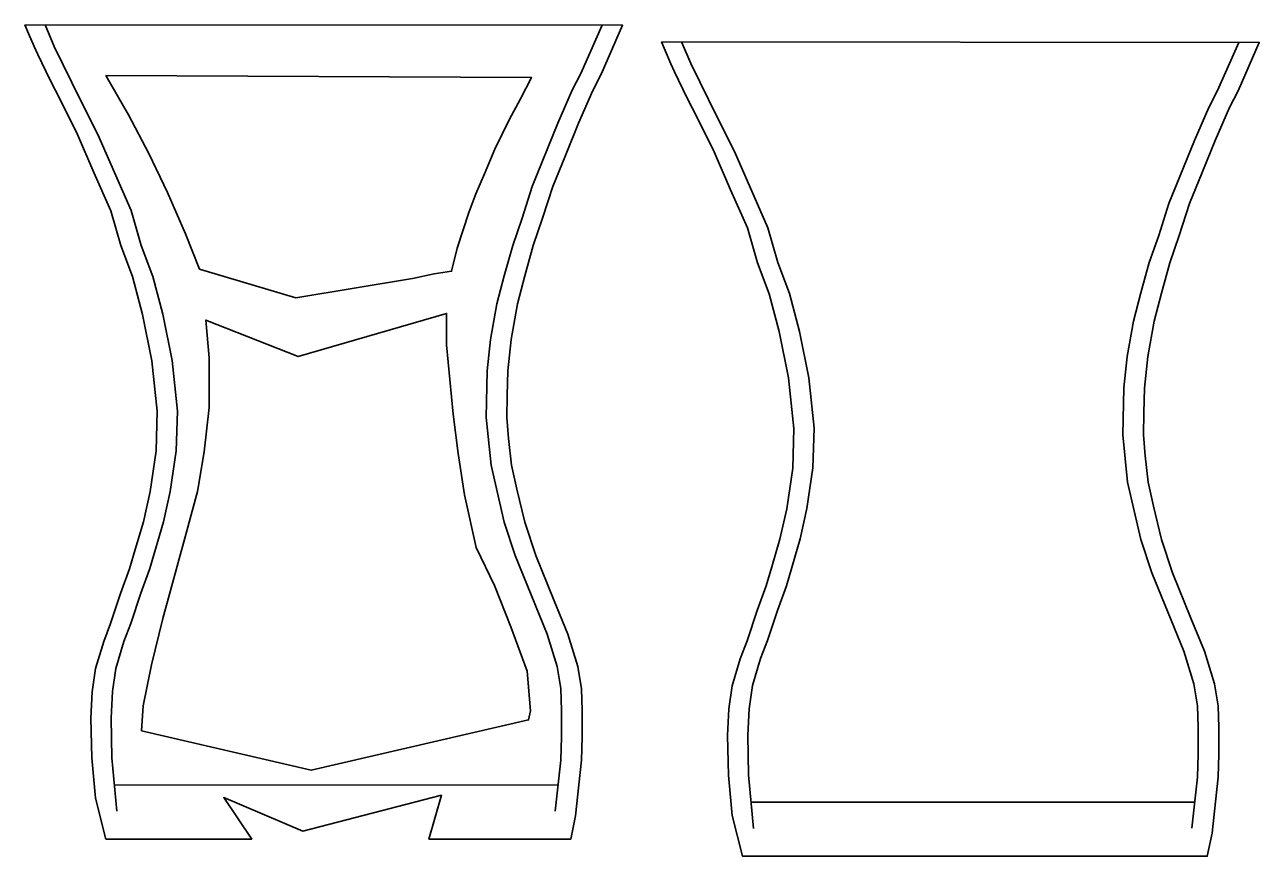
# Model space of a CAD drawing. Header units: centimetres. Extents: x -235 to -41, y -52 to 11.
# Drawn here: x -235.3 to -144.3, y -50.6 to 10.7 of the extents above; entities that cross this region are included whole.
import ezdxf

# ---------------------------------------------------------------- set-up
doc = ezdxf.new("R2010")
doc.units = ezdxf.units.CM
doc.header["$MEASUREMENT"] = 0
doc.layers.add('Capa 1', color=7, linetype='Continuous')

msp = doc.modelspace()

# ---------------------------------------------------------------- linework, layer by layer
at = {"layer": 'Capa 1', "color": 250, "lineweight": 35}
for points, knots in [([(-235.29625, 10.65625), (-235.29625, 10.65625), (-235.02625, 10.01625), (-235.02625, 10.01625), (-235.02625, 10.01625), (-235.02625, 10.01625), (-234.60625, 9.03875), (-234.60625, 9.03875), (-234.60625, 9.03875), (-234.60625, 9.03875), (-234.32375, 8.44875), (-234.32375, 8.44875), (-234.32375, 8.44875), (-234.32375, 8.44875), (-233.41375, 6.56124), (-233.41375, 6.56124), (-233.41375, 6.56124), (-233.41375, 6.56124), (-232.64375, 5.04625), (-232.64375, 5.04625), (-232.64375, 5.04625), (-232.64375, 5.04625), (-231.40375, 2.56625), (-231.40375, 2.56625), (-231.40375, 2.56625), (-231.40375, 2.56625), (-230.19125, -0.24375), (-230.19125, -0.24375), (-230.19125, -0.24375), (-230.19125, -0.24375), (-228.95125, -3.05374), (-228.95125, -3.05374), (-228.95125, -3.05374), (-228.95125, -3.05374), (-228.20875, -5.61625), (-228.20875, -5.61625), (-228.20875, -5.61625), (-228.20875, -5.61625), (-227.35375, -7.90375), (-227.35375, -7.90375), (-227.35375, -7.90375), (-227.35375, -7.90375), (-226.60875, -10.68625), (-226.60875, -10.68625), (-226.60875, -10.68625), (-226.60875, -10.68625), (-225.92125, -14.10125), (-225.92125, -14.10125), (-225.92125, -14.10125), (-225.92125, -14.10125), (-225.53625, -17.82125), (-225.53625, -17.82125), (-225.53625, -17.82125), (-225.53625, -17.82125), (-225.61875, -20.74125), (-225.61875, -20.74125), (-225.61875, -20.74125), (-225.61875, -20.74125), (-226.05875, -23.74375), (-226.05875, -23.74375), (-226.05875, -23.74375), (-226.05875, -23.74375), (-226.55375, -25.97625), (-226.55375, -25.97625), (-226.55375, -25.97625), (-226.55375, -25.97625), (-227.16125, -28.01374), (-227.16125, -28.01374), (-227.16125, -28.01374), (-227.16125, -28.01374), (-227.57375, -29.41875), (-227.57375, -29.41875), (-227.57375, -29.41875), (-227.57375, -29.41875), (-228.23625, -31.23625), (-228.23625, -31.23625), (-228.23625, -31.23625), (-228.23625, -31.23625), (-228.97875, -33.46875), (-228.97875, -33.46875), (-228.97875, -33.46875), (-228.97875, -33.46875), (-229.47625, -34.79125), (-229.47625, -34.79125), (-229.47625, -34.79125), (-229.47625, -34.79125), (-230.08125, -36.77375), (-230.08125, -36.77375), (-230.08125, -36.77375), (-230.08125, -36.77375), (-230.32875, -38.48375), (-230.32875, -38.48375), (-230.32875, -38.48375), (-230.32875, -38.48375), (-230.41125, -40.43875), (-230.41125, -40.43875), (-230.41125, -40.43875), (-230.41125, -40.43875), (-230.35625, -43.35875), (-230.35625, -43.35875), (-230.35625, -43.35875), (-230.35625, -43.35875), (-230.08125, -46.33375), (-230.08125, -46.33375), (-230.08125, -46.33375), (-230.08125, -46.33375), (-229.30875, -49.34375), (-229.30875, -49.34375), (-229.30875, -49.34375), (-229.30875, -49.34375), (-218.56625, -49.34375), (-218.56625, -49.34375), (-218.56625, -49.34375), (-218.56625, -49.34375), (-220.63125, -46.27875), (-220.63125, -46.27875), (-220.63125, -46.27875), (-220.63125, -46.27875), (-214.79125, -48.75875), (-214.79125, -48.75875), (-214.79125, -48.75875), (-214.79125, -48.75875), (-204.59625, -46.11375), (-204.59625, -46.11375), (-204.59625, -46.11375), (-204.59625, -46.11375), (-205.50625, -49.34375), (-205.50625, -49.34375), (-205.50625, -49.34375), (-205.50625, -49.34375), (-195.06625, -49.34375), (-195.06625, -49.34375), (-195.06625, -49.34375), (-195.06625, -49.34375), (-194.70625, -47.62875), (-194.70625, -47.62875), (-194.70625, -47.62875), (-194.70625, -47.62875), (-194.45875, -45.34375), (-194.45875, -45.34375), (-194.45875, -45.34375), (-194.45875, -45.34375), (-194.26625, -43.52375), (-194.26625, -43.52375), (-194.26625, -43.52375), (-194.26625, -43.52375), (-194.21125, -41.81625), (-194.21125, -41.81625), (-194.21125, -41.81625), (-194.21125, -41.81625), (-194.21125, -39.86125), (-194.21125, -39.86125), (-194.21125, -39.86125), (-194.21125, -39.86125), (-194.26625, -38.26375), (-194.26625, -38.26375), (-194.26625, -38.26375), (-194.26625, -38.26375), (-194.54125, -36.63625), (-194.54125, -36.63625), (-194.54125, -36.63625), (-194.54125, -36.63625), (-195.28625, -34.24125), (-195.28625, -34.24125), (-195.28625, -34.24125), (-195.28625, -34.24125), (-196.27625, -31.78875), (-196.27625, -31.78875), (-196.27625, -31.78875), (-196.27625, -31.78875), (-197.62625, -28.45375), (-197.62625, -28.45375), (-197.62625, -28.45375), (-197.62625, -28.45375), (-198.45375, -26.00375), (-198.45375, -26.00375), (-198.45375, -26.00375), (-198.45375, -26.00375), (-199.03125, -23.55125), (-199.03125, -23.55125), (-199.03125, -23.55125), (-199.03125, -23.55125), (-199.41875, -21.78875), (-199.41875, -21.78875), (-199.41875, -21.78875), (-199.41875, -21.78875), (-199.63875, -19.83125), (-199.63875, -19.83125), (-199.63875, -19.83125), (-199.63875, -19.83125), (-199.77625, -18.28875), (-199.77625, -18.28875), (-199.77625, -18.28875), (-199.77625, -18.28875), (-199.74875, -16.66375), (-199.74875, -16.66375), (-199.74875, -16.66375), (-199.74875, -16.66375), (-199.69375, -14.84625), (-199.69375, -14.84625), (-199.69375, -14.84625), (-199.69375, -14.84625), (-199.44625, -12.53125), (-199.44625, -12.53125), (-199.44625, -12.53125), (-199.44625, -12.53125), (-198.97625, -9.91375), (-198.97625, -9.91375), (-198.97625, -9.91375), (-198.97625, -9.91375), (-198.45375, -7.84625), (-198.45375, -7.84625), (-198.45375, -7.84625), (-198.45375, -7.84625), (-197.82125, -5.61625), (-197.82125, -5.61625), (-197.82125, -5.61625), (-197.82125, -5.61625), (-197.13125, -3.60375), (-197.13125, -3.60375), (-197.13125, -3.60375), (-197.13125, -3.60375), (-196.38875, -1.26374), (-196.38875, -1.26374), (-196.38875, -1.26374), (-196.38875, -1.26374), (-195.45125, 1.02375), (-195.45125, 1.02375), (-195.45125, 1.02375), (-195.45125, 1.02375), (-194.48625, 3.39375), (-194.48625, 3.39375), (-194.48625, 3.39375), (-194.48625, 3.39375), (-193.43875, 5.81625), (-193.43875, 5.81625), (-193.43875, 5.81625), (-193.43875, 5.81625), (-192.80625, 7.05624), (-192.80625, 7.05624), (-192.80625, 7.05624), (-192.80625, 7.05624), (-191.23625, 10.61125), (-191.23625, 10.61125), (-191.23625, 10.61125), (-191.23625, 10.61125), (-235.29625, 10.65625), (-235.29625, 10.65625)], [0, 0, 0, 0, 0.01587302, 0.01587302, 0.01587302, 0.01587302, 0.03174603, 0.03174603, 0.03174603, 0.03174603, 0.04761905, 0.04761905, 0.04761905, 0.04761905, 0.06349206, 0.06349206, 0.06349206, 0.06349206, 0.07936508, 0.07936508, 0.07936508, 0.07936508, 0.0952381, 0.0952381, 0.0952381, 0.0952381, 0.11111111, 0.11111111, 0.11111111, 0.11111111, 0.12698413, 0.12698413, 0.12698413, 0.12698413, 0.14285714, 0.14285714, 0.14285714, 0.14285714, 0.15873016, 0.15873016, 0.15873016, 0.15873016, 0.17460317, 0.17460317, 0.17460317, 0.17460317, 0.19047619, 0.19047619, 0.19047619, 0.19047619, 0.20634921, 0.20634921, 0.20634921, 0.20634921, 0.22222222, 0.22222222, 0.22222222, 0.22222222, 0.23809524, 0.23809524, 0.23809524, 0.23809524, 0.25396825, 0.25396825, 0.25396825, 0.25396825, 0.26984127, 0.26984127, 0.26984127, 0.26984127, 0.28571429, 0.28571429, 0.28571429, 0.28571429, 0.3015873, 0.3015873, 0.3015873, 0.3015873, 0.31746032, 0.31746032, 0.31746032, 0.31746032, 0.33333333, 0.33333333, 0.33333333, 0.33333333, 0.34920635, 0.34920635, 0.34920635, 0.34920635, 0.36507937, 0.36507937, 0.36507937, 0.36507937, 0.38095238, 0.38095238, 0.38095238, 0.38095238, 0.3968254, 0.3968254, 0.3968254, 0.3968254, 0.41269841, 0.41269841, 0.41269841, 0.41269841, 0.42857143, 0.42857143, 0.42857143, 0.42857143, 0.44444444, 0.44444444, 0.44444444, 0.44444444, 0.46031746, 0.46031746, 0.46031746, 0.46031746, 0.47619048, 0.47619048, 0.47619048, 0.47619048, 0.49206349, 0.49206349, 0.49206349, 0.49206349, 0.50793651, 0.50793651, 0.50793651, 0.50793651, 0.52380952, 0.52380952, 0.52380952, 0.52380952, 0.53968254, 0.53968254, 0.53968254, 0.53968254, 0.55555556, 0.55555556, 0.55555556, 0.55555556, 0.57142857, 0.57142857, 0.57142857, 0.57142857, 0.58730159, 0.58730159, 0.58730159, 0.58730159, 0.6031746, 0.6031746, 0.6031746, 0.6031746, 0.61904762, 0.61904762, 0.61904762, 0.61904762, 0.63492063, 0.63492063, 0.63492063, 0.63492063, 0.65079365, 0.65079365, 0.65079365, 0.65079365, 0.66666667, 0.66666667, 0.66666667, 0.66666667, 0.68253968, 0.68253968, 0.68253968, 0.68253968, 0.6984127, 0.6984127, 0.6984127, 0.6984127, 0.71428571, 0.71428571, 0.71428571, 0.71428571, 0.73015873, 0.73015873, 0.73015873, 0.73015873, 0.74603175, 0.74603175, 0.74603175, 0.74603175, 0.76190476, 0.76190476, 0.76190476, 0.76190476, 0.77777778, 0.77777778, 0.77777778, 0.77777778, 0.79365079, 0.79365079, 0.79365079, 0.79365079, 0.80952381, 0.80952381, 0.80952381, 0.80952381, 0.82539683, 0.82539683, 0.82539683, 0.82539683, 0.84126984, 0.84126984, 0.84126984, 0.84126984, 0.85714286, 0.85714286, 0.85714286, 0.85714286, 0.87301587, 0.87301587, 0.87301587, 0.87301587, 0.88888889, 0.88888889, 0.88888889, 0.88888889, 0.9047619, 0.9047619, 0.9047619, 0.9047619, 0.92063492, 0.92063492, 0.92063492, 0.92063492, 0.93650794, 0.93650794, 0.93650794, 0.93650794, 0.95238095, 0.95238095, 0.95238095, 0.95238095, 0.96825397, 0.96825397, 0.96825397, 0.96825397, 1, 1, 1, 1]), ([(-188.38625, 9.39125), (-188.38625, 9.39125), (-188.11625, 8.75125), (-188.11625, 8.75125), (-188.11625, 8.75125), (-188.11625, 8.75125), (-187.69875, 7.77625), (-187.69875, 7.77625), (-187.69875, 7.77625), (-187.69875, 7.77625), (-187.41625, 7.18375), (-187.41625, 7.18375), (-187.41625, 7.18375), (-187.41625, 7.18375), (-186.50625, 5.29625), (-186.50625, 5.29625), (-186.50625, 5.29625), (-186.50625, 5.29625), (-185.73375, 3.78125), (-185.73375, 3.78125), (-185.73375, 3.78125), (-185.73375, 3.78125), (-184.49375, 1.30125), (-184.49375, 1.30125), (-184.49375, 1.30125), (-184.49375, 1.30125), (-183.28375, -1.50875), (-183.28375, -1.50875), (-183.28375, -1.50875), (-183.28375, -1.50875), (-182.04375, -4.31874), (-182.04375, -4.31874), (-182.04375, -4.31874), (-182.04375, -4.31874), (-181.29875, -6.88125), (-181.29875, -6.88125), (-181.29875, -6.88125), (-181.29875, -6.88125), (-180.44375, -9.16625), (-180.44375, -9.16625), (-180.44375, -9.16625), (-180.44375, -9.16625), (-179.70125, -11.94875), (-179.70125, -11.94875), (-179.70125, -11.94875), (-179.70125, -11.94875), (-179.01125, -15.36625), (-179.01125, -15.36625), (-179.01125, -15.36625), (-179.01125, -15.36625), (-178.62625, -19.08375), (-178.62625, -19.08375), (-178.62625, -19.08375), (-178.62625, -19.08375), (-178.70875, -22.00625), (-178.70875, -22.00625), (-178.70875, -22.00625), (-178.70875, -22.00625), (-179.15125, -25.00875), (-179.15125, -25.00875), (-179.15125, -25.00875), (-179.15125, -25.00875), (-179.64625, -27.23875), (-179.64625, -27.23875), (-179.64625, -27.23875), (-179.64625, -27.23875), (-180.25125, -29.27875), (-180.25125, -29.27875), (-180.25125, -29.27875), (-180.25125, -29.27875), (-180.66625, -30.68375), (-180.66625, -30.68375), (-180.66625, -30.68375), (-180.66625, -30.68375), (-181.32625, -32.50125), (-181.32625, -32.50125), (-181.32625, -32.50125), (-181.32625, -32.50125), (-182.07125, -34.73375), (-182.07125, -34.73375), (-182.07125, -34.73375), (-182.07125, -34.73375), (-182.56625, -36.05625), (-182.56625, -36.05625), (-182.56625, -36.05625), (-182.56625, -36.05625), (-183.17125, -38.03875), (-183.17125, -38.03875), (-183.17125, -38.03875), (-183.17125, -38.03875), (-183.42125, -39.74625), (-183.42125, -39.74625), (-183.42125, -39.74625), (-183.42125, -39.74625), (-183.50375, -41.70375), (-183.50375, -41.70375), (-183.50375, -41.70375), (-183.50375, -41.70375), (-183.44875, -44.62375), (-183.44875, -44.62375), (-183.44875, -44.62375), (-183.44875, -44.62375), (-183.17125, -47.59875), (-183.17125, -47.59875), (-183.17125, -47.59875), (-183.17125, -47.59875), (-182.40125, -50.60875), (-182.40125, -50.60875), (-182.40125, -50.60875), (-182.40125, -50.60875), (-165.97625, -50.60875), (-165.97625, -50.60875), (-165.97625, -50.60875), (-165.97625, -50.60875), (-162.05624, -50.60875), (-162.05624, -50.60875), (-162.05624, -50.60875), (-162.05624, -50.60875), (-160.01375, -50.60875), (-160.01375, -50.60875), (-160.01375, -50.60875), (-160.01375, -50.60875), (-157.88625, -50.60875), (-157.88625, -50.60875), (-157.88625, -50.60875), (-157.88625, -50.60875), (-148.15625, -50.60875), (-148.15625, -50.60875), (-148.15625, -50.60875), (-148.15625, -50.60875), (-147.79875, -48.89375), (-147.79875, -48.89375), (-147.79875, -48.89375), (-147.79875, -48.89375), (-147.55125, -46.60625), (-147.55125, -46.60625), (-147.55125, -46.60625), (-147.55125, -46.60625), (-147.35625, -44.78875), (-147.35625, -44.78875), (-147.35625, -44.78875), (-147.35625, -44.78875), (-147.30125, -43.08125), (-147.30125, -43.08125), (-147.30125, -43.08125), (-147.30125, -43.08125), (-147.30125, -41.12375), (-147.30125, -41.12375), (-147.30125, -41.12375), (-147.30125, -41.12375), (-147.35625, -39.52625), (-147.35625, -39.52625), (-147.35625, -39.52625), (-147.35625, -39.52625), (-147.63375, -37.90125), (-147.63375, -37.90125), (-147.63375, -37.90125), (-147.63375, -37.90125), (-148.37625, -35.50375), (-148.37625, -35.50375), (-148.37625, -35.50375), (-148.37625, -35.50375), (-149.36875, -33.05375), (-149.36875, -33.05375), (-149.36875, -33.05375), (-149.36875, -33.05375), (-150.71875, -29.71875), (-150.71875, -29.71875), (-150.71875, -29.71875), (-150.71875, -29.71875), (-151.54375, -27.26625), (-151.54375, -27.26625), (-151.54375, -27.26625), (-151.54375, -27.26625), (-152.12375, -24.81625), (-152.12375, -24.81625), (-152.12375, -24.81625), (-152.12375, -24.81625), (-152.50875, -23.05125), (-152.50875, -23.05125), (-152.50875, -23.05125), (-152.50875, -23.05125), (-152.72875, -21.09625), (-152.72875, -21.09625), (-152.72875, -21.09625), (-152.72875, -21.09625), (-152.86625, -19.55375), (-152.86625, -19.55375), (-152.86625, -19.55375), (-152.86625, -19.55375), (-152.83875, -17.92875), (-152.83875, -17.92875), (-152.83875, -17.92875), (-152.83875, -17.92875), (-152.78375, -16.10875), (-152.78375, -16.10875), (-152.78375, -16.10875), (-152.78375, -16.10875), (-152.53624, -13.79625), (-152.53624, -13.79625), (-152.53624, -13.79625), (-152.53624, -13.79625), (-152.06875, -11.17875), (-152.06875, -11.17875), (-152.06875, -11.17875), (-152.06875, -11.17875), (-151.54375, -9.11125), (-151.54375, -9.11125), (-151.54375, -9.11125), (-151.54375, -9.11125), (-150.91125, -6.88125), (-150.91125, -6.88125), (-150.91125, -6.88125), (-150.91125, -6.88125), (-150.22375, -4.86875), (-150.22375, -4.86875), (-150.22375, -4.86875), (-150.22375, -4.86875), (-149.47875, -2.52625), (-149.47875, -2.52625), (-149.47875, -2.52625), (-149.47875, -2.52625), (-148.54125, -0.24124), (-148.54125, -0.24124), (-148.54125, -0.24124), (-148.54125, -0.24124), (-147.57875, 2.12875), (-147.57875, 2.12875), (-147.57875, 2.12875), (-147.57875, 2.12875), (-146.53125, 4.55375), (-146.53125, 4.55375), (-146.53125, 4.55375), (-146.53125, 4.55375), (-145.89625, 5.79375), (-145.89625, 5.79375), (-145.89625, 5.79375), (-145.89625, 5.79375), (-144.32625, 9.34625), (-144.32625, 9.34625), (-144.32625, 9.34625), (-144.32625, 9.34625), (-188.38625, 9.39125), (-188.38625, 9.39125)], [0, 0, 0, 0, 0.01612903, 0.01612903, 0.01612903, 0.01612903, 0.03225806, 0.03225806, 0.03225806, 0.03225806, 0.0483871, 0.0483871, 0.0483871, 0.0483871, 0.06451613, 0.06451613, 0.06451613, 0.06451613, 0.08064516, 0.08064516, 0.08064516, 0.08064516, 0.09677419, 0.09677419, 0.09677419, 0.09677419, 0.11290323, 0.11290323, 0.11290323, 0.11290323, 0.12903226, 0.12903226, 0.12903226, 0.12903226, 0.14516129, 0.14516129, 0.14516129, 0.14516129, 0.16129032, 0.16129032, 0.16129032, 0.16129032, 0.17741935, 0.17741935, 0.17741935, 0.17741935, 0.19354839, 0.19354839, 0.19354839, 0.19354839, 0.20967742, 0.20967742, 0.20967742, 0.20967742, 0.22580645, 0.22580645, 0.22580645, 0.22580645, 0.24193548, 0.24193548, 0.24193548, 0.24193548, 0.25806452, 0.25806452, 0.25806452, 0.25806452, 0.27419355, 0.27419355, 0.27419355, 0.27419355, 0.29032258, 0.29032258, 0.29032258, 0.29032258, 0.30645161, 0.30645161, 0.30645161, 0.30645161, 0.32258065, 0.32258065, 0.32258065, 0.32258065, 0.33870968, 0.33870968, 0.33870968, 0.33870968, 0.35483871, 0.35483871, 0.35483871, 0.35483871, 0.37096774, 0.37096774, 0.37096774, 0.37096774, 0.38709677, 0.38709677, 0.38709677, 0.38709677, 0.40322581, 0.40322581, 0.40322581, 0.40322581, 0.41935484, 0.41935484, 0.41935484, 0.41935484, 0.43548387, 0.43548387, 0.43548387, 0.43548387, 0.4516129, 0.4516129, 0.4516129, 0.4516129, 0.46774194, 0.46774194, 0.46774194, 0.46774194, 0.48387097, 0.48387097, 0.48387097, 0.48387097, 0.5, 0.5, 0.5, 0.5, 0.51612903, 0.51612903, 0.51612903, 0.51612903, 0.53225806, 0.53225806, 0.53225806, 0.53225806, 0.5483871, 0.5483871, 0.5483871, 0.5483871, 0.56451613, 0.56451613, 0.56451613, 0.56451613, 0.58064516, 0.58064516, 0.58064516, 0.58064516, 0.59677419, 0.59677419, 0.59677419, 0.59677419, 0.61290323, 0.61290323, 0.61290323, 0.61290323, 0.62903226, 0.62903226, 0.62903226, 0.62903226, 0.64516129, 0.64516129, 0.64516129, 0.64516129, 0.66129032, 0.66129032, 0.66129032, 0.66129032, 0.67741935, 0.67741935, 0.67741935, 0.67741935, 0.69354839, 0.69354839, 0.69354839, 0.69354839, 0.70967742, 0.70967742, 0.70967742, 0.70967742, 0.72580645, 0.72580645, 0.72580645, 0.72580645, 0.74193548, 0.74193548, 0.74193548, 0.74193548, 0.75806452, 0.75806452, 0.75806452, 0.75806452, 0.77419355, 0.77419355, 0.77419355, 0.77419355, 0.79032258, 0.79032258, 0.79032258, 0.79032258, 0.80645161, 0.80645161, 0.80645161, 0.80645161, 0.82258065, 0.82258065, 0.82258065, 0.82258065, 0.83870968, 0.83870968, 0.83870968, 0.83870968, 0.85483871, 0.85483871, 0.85483871, 0.85483871, 0.87096774, 0.87096774, 0.87096774, 0.87096774, 0.88709677, 0.88709677, 0.88709677, 0.88709677, 0.90322581, 0.90322581, 0.90322581, 0.90322581, 0.91935484, 0.91935484, 0.91935484, 0.91935484, 0.93548387, 0.93548387, 0.93548387, 0.93548387, 0.9516129, 0.9516129, 0.9516129, 0.9516129, 0.96774194, 0.96774194, 0.96774194, 0.96774194, 1, 1, 1, 1])]:
    msp.add_open_spline(points, degree=3, knots=knots, dxfattribs=at)
at = {"layer": 'Capa 1', "color": 240, "lineweight": 35}
for points in [[(-233.79625, 10.65375), (-233.79625, 10.65375), (-233.11375, 9.05124), (-233.11375, 9.05124), (-233.11375, 9.05124), (-233.11375, 9.05124), (-231.15125, 5.05625), (-231.15125, 5.05625), (-231.15125, 5.05625), (-231.15125, 5.05625), (-229.91125, 2.57874), (-229.91125, 2.57874), (-229.91125, 2.57874), (-229.91125, 2.57874), (-227.45875, -3.04374), (-227.45875, -3.04374), (-227.45875, -3.04374), (-227.45875, -3.04374), (-226.71375, -5.60375), (-226.71375, -5.60375), (-226.71375, -5.60375), (-226.71375, -5.60375), (-225.86125, -7.89125), (-225.86125, -7.89125), (-225.86125, -7.89125), (-225.86125, -7.89125), (-225.11625, -10.67375), (-225.11625, -10.67375), (-225.11625, -10.67375), (-225.11625, -10.67375), (-224.42875, -14.09125), (-224.42875, -14.09125), (-224.42875, -14.09125), (-224.42875, -14.09125), (-224.04125, -17.80875), (-224.04125, -17.80875), (-224.04125, -17.80875), (-224.04125, -17.80875), (-224.12375, -20.72875), (-224.12375, -20.72875), (-224.12375, -20.72875), (-224.12375, -20.72875), (-224.56625, -23.73375), (-224.56625, -23.73375), (-224.56625, -23.73375), (-224.56625, -23.73375), (-225.06125, -25.96375), (-225.06125, -25.96375), (-225.06125, -25.96375), (-225.06125, -25.96375), (-226.08125, -29.40875), (-226.08125, -29.40875), (-226.08125, -29.40875), (-226.08125, -29.40875), (-226.74125, -31.22625), (-226.74125, -31.22625), (-226.74125, -31.22625), (-226.74125, -31.22625), (-227.48625, -33.45875), (-227.48625, -33.45875), (-227.48625, -33.45875), (-227.48625, -33.45875), (-227.98125, -34.78125), (-227.98125, -34.78125), (-227.98125, -34.78125), (-227.98125, -34.78125), (-228.58875, -36.76374), (-228.58875, -36.76374), (-228.58875, -36.76374), (-228.58875, -36.76374), (-228.83625, -38.47124), (-228.83625, -38.47124), (-228.83625, -38.47124), (-228.83625, -38.47124), (-228.91875, -40.42875), (-228.91875, -40.42875), (-228.91875, -40.42875), (-228.91875, -40.42875), (-228.86375, -43.34875), (-228.86375, -43.34875), (-228.86375, -43.34875), (-228.86375, -43.34875), (-228.51125, -47.29375), (-228.51125, -47.29375)], [(-196.19875, -47.27625), (-196.19875, -47.27625), (-195.78625, -43.51875), (-195.78625, -43.51875), (-195.78625, -43.51875), (-195.78625, -43.51875), (-195.73125, -41.81125), (-195.73125, -41.81125), (-195.73125, -41.81125), (-195.73125, -41.81125), (-195.73125, -39.85625), (-195.73125, -39.85625), (-195.73125, -39.85625), (-195.73125, -39.85625), (-195.78625, -38.25625), (-195.78625, -38.25625), (-195.78625, -38.25625), (-195.78625, -38.25625), (-196.06125, -36.63125), (-196.06125, -36.63125), (-196.06125, -36.63125), (-196.06125, -36.63125), (-196.80375, -34.23375), (-196.80375, -34.23375), (-196.80375, -34.23375), (-196.80375, -34.23375), (-199.14625, -28.44875), (-199.14625, -28.44875), (-199.14625, -28.44875), (-199.14625, -28.44875), (-199.97375, -25.99875), (-199.97375, -25.99875), (-199.97375, -25.99875), (-199.97375, -25.99875), (-200.93625, -21.78125), (-200.93625, -21.78125), (-200.93625, -21.78125), (-200.93625, -21.78125), (-201.29625, -18.28375), (-201.29625, -18.28375), (-201.29625, -18.28375), (-201.29625, -18.28375), (-201.21375, -14.83875), (-201.21375, -14.83875), (-201.21375, -14.83875), (-201.21375, -14.83875), (-200.96375, -12.52625), (-200.96375, -12.52625), (-200.96375, -12.52625), (-200.96375, -12.52625), (-200.49625, -9.90875), (-200.49625, -9.90875), (-200.49625, -9.90875), (-200.49625, -9.90875), (-199.97375, -7.84125), (-199.97375, -7.84125), (-199.97375, -7.84125), (-199.97375, -7.84125), (-199.33875, -5.61125), (-199.33875, -5.61125), (-199.33875, -5.61125), (-199.33875, -5.61125), (-198.65125, -3.59875), (-198.65125, -3.59875), (-198.65125, -3.59875), (-198.65125, -3.59875), (-197.90625, -1.25874), (-197.90625, -1.25874), (-197.90625, -1.25874), (-197.90625, -1.25874), (-196.00625, 3.39875), (-196.00625, 3.39875), (-196.00625, 3.39875), (-196.00625, 3.39875), (-194.95875, 5.82375), (-194.95875, 5.82375), (-194.95875, 5.82375), (-194.95875, 5.82375), (-194.32625, 7.06125), (-194.32625, 7.06125), (-194.32625, 7.06125), (-194.32625, 7.06125), (-192.75375, 10.61625), (-192.75375, 10.61625)], [(-186.88875, 9.39125), (-186.88875, 9.39125), (-186.20375, 7.78625), (-186.20375, 7.78625), (-186.20375, 7.78625), (-186.20375, 7.78625), (-184.24125, 3.79374), (-184.24125, 3.79374), (-184.24125, 3.79374), (-184.24125, 3.79374), (-183.00125, 1.31374), (-183.00125, 1.31374), (-183.00125, 1.31374), (-183.00125, 1.31374), (-180.54875, -4.30625), (-180.54875, -4.30625), (-180.54875, -4.30625), (-180.54875, -4.30625), (-179.80625, -6.86875), (-179.80625, -6.86875), (-179.80625, -6.86875), (-179.80625, -6.86875), (-178.95125, -9.15625), (-178.95125, -9.15625), (-178.95125, -9.15625), (-178.95125, -9.15625), (-178.20875, -11.93875), (-178.20875, -11.93875), (-178.20875, -11.93875), (-178.20875, -11.93875), (-177.51875, -15.35375), (-177.51875, -15.35375), (-177.51875, -15.35375), (-177.51875, -15.35375), (-177.13375, -19.07375), (-177.13375, -19.07375), (-177.13375, -19.07375), (-177.13375, -19.07375), (-177.21625, -21.99375), (-177.21625, -21.99375), (-177.21625, -21.99375), (-177.21625, -21.99375), (-177.65625, -24.99625), (-177.65625, -24.99625), (-177.65625, -24.99625), (-177.65625, -24.99625), (-178.15375, -27.22875), (-178.15375, -27.22875), (-178.15375, -27.22875), (-178.15375, -27.22875), (-179.17125, -30.67125), (-179.17125, -30.67125), (-179.17125, -30.67125), (-179.17125, -30.67125), (-179.83375, -32.49125), (-179.83375, -32.49125), (-179.83375, -32.49125), (-179.83375, -32.49125), (-180.57625, -34.72124), (-180.57625, -34.72124), (-180.57625, -34.72124), (-180.57625, -34.72124), (-181.07375, -36.04375), (-181.07375, -36.04375), (-181.07375, -36.04375), (-181.07375, -36.04375), (-181.67875, -38.02875), (-181.67875, -38.02875), (-181.67875, -38.02875), (-181.67875, -38.02875), (-181.92625, -39.73625), (-181.92625, -39.73625), (-181.92625, -39.73625), (-181.92625, -39.73625), (-182.00875, -41.69125), (-182.00875, -41.69125), (-182.00875, -41.69125), (-182.00875, -41.69125), (-181.95375, -44.61375), (-181.95375, -44.61375), (-181.95375, -44.61375), (-181.95375, -44.61375), (-181.60375, -48.55625), (-181.60375, -48.55625)], [(-149.29125, -48.54125), (-149.29125, -48.54125), (-148.87625, -44.78375), (-148.87625, -44.78375), (-148.87625, -44.78375), (-148.87625, -44.78375), (-148.82125, -43.07625), (-148.82125, -43.07625), (-148.82125, -43.07625), (-148.82125, -43.07625), (-148.82125, -41.11875), (-148.82125, -41.11875), (-148.82125, -41.11875), (-148.82125, -41.11875), (-148.87625, -39.52124), (-148.87625, -39.52124), (-148.87625, -39.52124), (-148.87625, -39.52124), (-149.15125, -37.89624), (-149.15125, -37.89624), (-149.15125, -37.89624), (-149.15125, -37.89624), (-149.89625, -35.49875), (-149.89625, -35.49875), (-149.89625, -35.49875), (-149.89625, -35.49875), (-152.23875, -29.71375), (-152.23875, -29.71375), (-152.23875, -29.71375), (-152.23875, -29.71375), (-153.06375, -27.26125), (-153.06375, -27.26125), (-153.06375, -27.26125), (-153.06375, -27.26125), (-154.02875, -23.04625), (-154.02875, -23.04625), (-154.02875, -23.04625), (-154.02875, -23.04625), (-154.38625, -19.54875), (-154.38625, -19.54875), (-154.38625, -19.54875), (-154.38625, -19.54875), (-154.30375, -16.10375), (-154.30375, -16.10375), (-154.30375, -16.10375), (-154.30375, -16.10375), (-154.05625, -13.78875), (-154.05625, -13.78875), (-154.05625, -13.78875), (-154.05625, -13.78875), (-153.58875, -11.17375), (-153.58875, -11.17375), (-153.58875, -11.17375), (-153.58875, -11.17375), (-153.06375, -9.10625), (-153.06375, -9.10625), (-153.06375, -9.10625), (-153.06375, -9.10625), (-152.43125, -6.87375), (-152.43125, -6.87375), (-152.43125, -6.87375), (-152.43125, -6.87375), (-151.74124, -4.86375), (-151.74124, -4.86375), (-151.74124, -4.86375), (-151.74124, -4.86375), (-150.99875, -2.52125), (-150.99875, -2.52125), (-150.99875, -2.52125), (-150.99875, -2.52125), (-149.09625, 2.13375), (-149.09625, 2.13375), (-149.09625, 2.13375), (-149.09625, 2.13375), (-148.05125, 4.55875), (-148.05125, 4.55875), (-148.05125, 4.55875), (-148.05125, 4.55875), (-147.41625, 5.79875), (-147.41625, 5.79875), (-147.41625, 5.79875), (-147.41625, 5.79875), (-145.84625, 9.35125), (-145.84625, 9.35125)]]:
    msp.add_open_spline(points, degree=3, knots=[0, 0, 0, 0, 0.04545455, 0.04545455, 0.04545455, 0.04545455, 0.09090909, 0.09090909, 0.09090909, 0.09090909, 0.13636364, 0.13636364, 0.13636364, 0.13636364, 0.18181818, 0.18181818, 0.18181818, 0.18181818, 0.22727273, 0.22727273, 0.22727273, 0.22727273, 0.27272727, 0.27272727, 0.27272727, 0.27272727, 0.31818182, 0.31818182, 0.31818182, 0.31818182, 0.36363636, 0.36363636, 0.36363636, 0.36363636, 0.40909091, 0.40909091, 0.40909091, 0.40909091, 0.45454545, 0.45454545, 0.45454545, 0.45454545, 0.5, 0.5, 0.5, 0.5, 0.54545455, 0.54545455, 0.54545455, 0.54545455, 0.59090909, 0.59090909, 0.59090909, 0.59090909, 0.63636364, 0.63636364, 0.63636364, 0.63636364, 0.68181818, 0.68181818, 0.68181818, 0.68181818, 0.72727273, 0.72727273, 0.72727273, 0.72727273, 0.77272727, 0.77272727, 0.77272727, 0.77272727, 0.81818182, 0.81818182, 0.81818182, 0.81818182, 0.86363636, 0.86363636, 0.86363636, 0.86363636, 0.90909091, 0.90909091, 0.90909091, 0.90909091, 1, 1, 1, 1], dxfattribs=at)
at = {"layer": 'Capa 1', "color": 175, "lineweight": 35}
for points, knots in [([(-229.30875, 6.91125), (-229.30875, 6.91125), (-197.94375, 6.75874), (-197.94375, 6.75874), (-197.94375, 6.75874), (-197.94375, 6.75874), (-198.76875, 5.18875), (-198.76875, 5.18875), (-198.76875, 5.18875), (-198.76875, 5.18875), (-199.59625, 3.64625), (-199.59625, 3.64625), (-199.59625, 3.64625), (-199.59625, 3.64625), (-200.64375, 1.49624), (-200.64375, 1.49624), (-200.64375, 1.49624), (-200.64375, 1.49624), (-201.41375, -0.32124), (-201.41375, -0.32124), (-201.41375, -0.32124), (-201.41375, -0.32124), (-202.04875, -1.80874), (-202.04875, -1.80874), (-202.04875, -1.80874), (-202.04875, -1.80874), (-202.57125, -3.18625), (-202.57125, -3.18625), (-202.57125, -3.18625), (-202.57125, -3.18625), (-203.42625, -5.80375), (-203.42625, -5.80375), (-203.42625, -5.80375), (-203.42625, -5.80375), (-203.83875, -7.51125), (-203.83875, -7.51125), (-203.83875, -7.51125), (-203.83875, -7.51125), (-205.13375, -7.70375), (-205.13375, -7.70375), (-205.13375, -7.70375), (-205.13375, -7.70375), (-206.73125, -8.03625), (-206.73125, -8.03625), (-206.73125, -8.03625), (-206.73125, -8.03625), (-215.32625, -9.46875), (-215.32625, -9.46875), (-215.32625, -9.46875), (-215.32625, -9.46875), (-222.40875, -7.34625), (-222.40875, -7.34625), (-222.40875, -7.34625), (-222.40875, -7.34625), (-223.45375, -4.75625), (-223.45375, -4.75625), (-223.45375, -4.75625), (-223.45375, -4.75625), (-224.76625, -1.70625), (-224.76625, -1.70625), (-224.76625, -1.70625), (-224.76625, -1.70625), (-226.15125, 1.17374), (-226.15125, 1.17374), (-226.15125, 1.17374), (-226.15125, 1.17374), (-227.64875, 4.00625), (-227.64875, 4.00625), (-227.64875, 4.00625), (-227.64875, 4.00625), (-229.30875, 6.91125), (-229.30875, 6.91125)], [0, 0, 0, 0, 0.05263158, 0.05263158, 0.05263158, 0.05263158, 0.10526316, 0.10526316, 0.10526316, 0.10526316, 0.15789474, 0.15789474, 0.15789474, 0.15789474, 0.21052632, 0.21052632, 0.21052632, 0.21052632, 0.26315789, 0.26315789, 0.26315789, 0.26315789, 0.31578947, 0.31578947, 0.31578947, 0.31578947, 0.36842105, 0.36842105, 0.36842105, 0.36842105, 0.42105263, 0.42105263, 0.42105263, 0.42105263, 0.47368421, 0.47368421, 0.47368421, 0.47368421, 0.52631579, 0.52631579, 0.52631579, 0.52631579, 0.57894737, 0.57894737, 0.57894737, 0.57894737, 0.63157895, 0.63157895, 0.63157895, 0.63157895, 0.68421053, 0.68421053, 0.68421053, 0.68421053, 0.73684211, 0.73684211, 0.73684211, 0.73684211, 0.78947368, 0.78947368, 0.78947368, 0.78947368, 0.84210526, 0.84210526, 0.84210526, 0.84210526, 0.89473684, 0.89473684, 0.89473684, 0.89473684, 1, 1, 1, 1]), ([(-226.69125, -41.35375), (-226.69125, -41.35375), (-214.17625, -44.26875), (-214.17625, -44.26875), (-214.17625, -44.26875), (-214.17625, -44.26875), (-198.16625, -40.56625), (-198.16625, -40.56625), (-198.16625, -40.56625), (-198.16625, -40.56625), (-198.01875, -39.89625), (-198.01875, -39.89625), (-198.01875, -39.89625), (-198.01875, -39.89625), (-198.26125, -36.97875), (-198.26125, -36.97875), (-198.26125, -36.97875), (-198.26125, -36.97875), (-199.47625, -33.69875), (-199.47625, -33.69875), (-199.47625, -33.69875), (-199.47625, -33.69875), (-200.69125, -30.66375), (-200.69125, -30.66375), (-200.69125, -30.66375), (-200.69125, -30.66375), (-202.02875, -27.86875), (-202.02875, -27.86875), (-202.02875, -27.86875), (-202.02875, -27.86875), (-202.87875, -23.98125), (-202.87875, -23.98125), (-202.87875, -23.98125), (-202.87875, -23.98125), (-203.36375, -20.94375), (-203.36375, -20.94375), (-203.36375, -20.94375), (-203.36375, -20.94375), (-203.72875, -18.02875), (-203.72875, -18.02875), (-203.72875, -18.02875), (-203.72875, -18.02875), (-203.97125, -15.47625), (-203.97125, -15.47625), (-203.97125, -15.47625), (-203.97125, -15.47625), (-204.21625, -12.92375), (-204.21625, -12.92375), (-204.21625, -12.92375), (-204.21625, -12.92375), (-204.21625, -10.61625), (-204.21625, -10.61625), (-204.21625, -10.61625), (-204.21625, -10.61625), (-215.14875, -13.77625), (-215.14875, -13.77625), (-215.14875, -13.77625), (-215.14875, -13.77625), (-221.95375, -11.10375), (-221.95375, -11.10375), (-221.95375, -11.10375), (-221.95375, -11.10375), (-221.70875, -13.89625), (-221.70875, -13.89625), (-221.70875, -13.89625), (-221.70875, -13.89625), (-221.70875, -17.54125), (-221.70875, -17.54125), (-221.70875, -17.54125), (-221.70875, -17.54125), (-222.07375, -20.82125), (-222.07375, -20.82125), (-222.07375, -20.82125), (-222.07375, -20.82125), (-222.56125, -23.73875), (-222.56125, -23.73875), (-222.56125, -23.73875), (-222.56125, -23.73875), (-223.41125, -26.89625), (-223.41125, -26.89625), (-223.41125, -26.89625), (-223.41125, -26.89625), (-225.11125, -33.09125), (-225.11125, -33.09125), (-225.11125, -33.09125), (-225.11125, -33.09125), (-225.96125, -36.49375), (-225.96125, -36.49375), (-225.96125, -36.49375), (-225.96125, -36.49375), (-226.56875, -39.53125), (-226.56875, -39.53125), (-226.56875, -39.53125), (-226.56875, -39.53125), (-226.69125, -41.35375), (-226.69125, -41.35375)], [0, 0, 0, 0, 0.04, 0.04, 0.04, 0.04, 0.08, 0.08, 0.08, 0.08, 0.12, 0.12, 0.12, 0.12, 0.16, 0.16, 0.16, 0.16, 0.2, 0.2, 0.2, 0.2, 0.24, 0.24, 0.24, 0.24, 0.28, 0.28, 0.28, 0.28, 0.32, 0.32, 0.32, 0.32, 0.36, 0.36, 0.36, 0.36, 0.4, 0.4, 0.4, 0.4, 0.44, 0.44, 0.44, 0.44, 0.48, 0.48, 0.48, 0.48, 0.52, 0.52, 0.52, 0.52, 0.56, 0.56, 0.56, 0.56, 0.6, 0.6, 0.6, 0.6, 0.64, 0.64, 0.64, 0.64, 0.68, 0.68, 0.68, 0.68, 0.72, 0.72, 0.72, 0.72, 0.76, 0.76, 0.76, 0.76, 0.8, 0.8, 0.8, 0.8, 0.84, 0.84, 0.84, 0.84, 0.88, 0.88, 0.88, 0.88, 0.92, 0.92, 0.92, 0.92, 1, 1, 1, 1])]:
    msp.add_open_spline(points, degree=3, knots=knots, dxfattribs=at)
at = {"layer": 'Capa 1', "color": 240, "lineweight": 35}
for points in [[(-195.98375, -45.35875), (-195.98375, -45.35875), (-228.67875, -45.35125), (-228.67875, -45.35125)], [(-149.07375, -46.62375), (-149.07375, -46.62375), (-181.76875, -46.61625), (-181.76875, -46.61625)]]:
    msp.add_open_spline(points, degree=3, dxfattribs=at)

doc.saveas('drawing.dxf')
